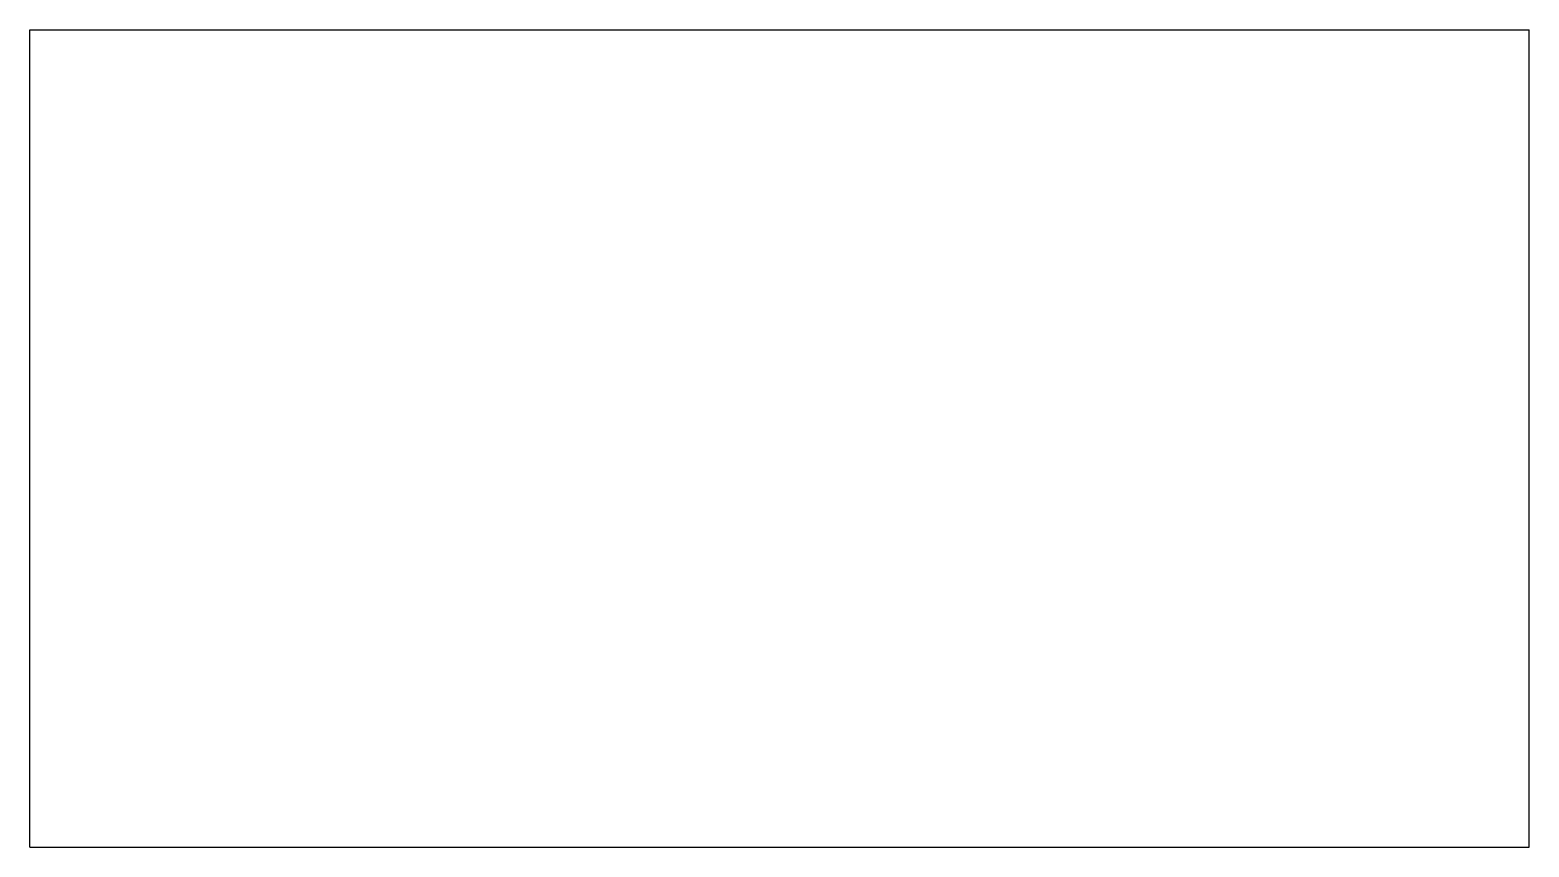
# Model space of a CAD drawing. Header units: millimetres. Extents: x -5.5 to 5.5, y -3 to 3.
import ezdxf

# ---------------------------------------------------------------- set-up
doc = ezdxf.new("R2010")
doc.units = ezdxf.units.MM
doc.linetypes.add('ACAD_ISO02W100', pattern=[15, 12, -3])
doc.layers.add('HIDDEN', color=7, linetype='ACAD_ISO02W100', lineweight=13)
doc.layers.add('VISIBLE', color=7, linetype='Continuous', lineweight=25)

msp = doc.modelspace()

# ---------------------------------------------------------------- linework, layer by layer
at = {"layer": 'HIDDEN'}
for points in [[(5.5, 3), (5.362, 3), (4.955, 3), (4.3, 3), (3.429, 3), (2.386, 3), (1.224, 3), (0, 3), (-1.224, 3), (-2.386, 3), (-3.429, 3), (-4.3, 3), (-4.955, 3), (-5.362, 3), (-5.5, 3)], [(5.5, -3), (5.362, -3), (4.955, -3), (4.3, -3), (3.429, -3), (2.386, -3), (1.224, -3), (0, -3), (-1.224, -3), (-2.386, -3), (-3.429, -3), (-4.3, -3), (-4.955, -3), (-5.362, -3), (-5.5, -3)]]:
    msp.add_open_spline(points, degree=1, dxfattribs=at)
at = {"layer": 'VISIBLE'}
for p, q in [((-5.5, -3), (-5.5, 3)), ((5.5, -3), (5.5, 3))]:
    msp.add_line(p, q, dxfattribs=at)
for points in [[(-5.5, 3), (-5.362, 3), (-4.955, 3), (-4.3, 3), (-3.429, 3), (-2.386, 3), (-1.224, 3), (0, 3), (1.224, 3), (2.386, 3), (3.429, 3), (4.3, 3), (4.955, 3), (5.362, 3), (5.5, 3)], [(-5.5, -3), (-5.362, -3), (-4.955, -3), (-4.3, -3), (-3.429, -3), (-2.386, -3), (-1.224, -3), (0, -3), (1.224, -3), (2.386, -3), (3.429, -3), (4.3, -3), (4.955, -3), (5.362, -3), (5.5, -3)]]:
    msp.add_open_spline(points, degree=1, dxfattribs=at)

doc.saveas('drawing.dxf')
